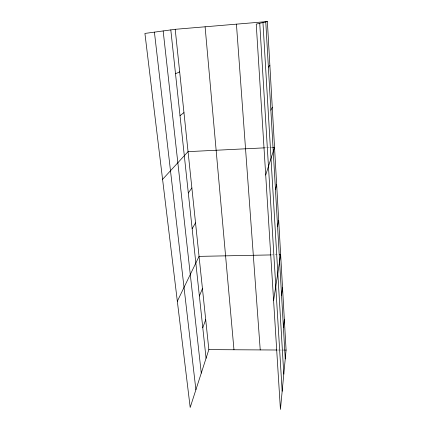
<?xml version="1.0" encoding="UTF-8"?>
<svg xmlns="http://www.w3.org/2000/svg" width="431" height="431" viewBox="0 0 431 431"><rect width="100%" height="100%" fill="white"/><g stroke="black" fill="none" stroke-linecap="round" stroke-linejoin="round"><path stroke-width="0.32" stroke-dasharray="2.15 1.62" d="M265.313 147.811L266.633 147.747M267.29 147.714L269.267 147.617M269.925 147.58L271.902 147.483M271.32 254.92L278.652 254.769M277.467 350.015L278.792 350.02M279.455 350.026L281.443 350.037M282.106 350.042L284.094 350.053"/><path stroke-width="0.65" d="M286.082 350.064L280.43 409.45L256.229 24.104L267.376 21.55L286.082 350.064L284.756 350.053M283.436 327.716L284.341 319.495M281.562 295.262L282.537 287.741M273.588 300.488L280.656 254.732L279.32 254.759M277.575 226.318L278.701 220.381M275.457 189.656L276.664 184.619M265.706 174.997L274.542 147.354L272.564 147.45M175.207 29.313L208.852 349.616L190.19 407.462L144.918 33.429L175.207 29.313L267.376 21.55M202.78 327.738L205.711 319.694M199.375 296.016L202.446 288.641M270.867 110.212L272.257 107.276M177.33 301.237L199.057 256.38L270.652 254.931M192.151 228.716L195.534 222.849M188.315 192.969L191.87 187.964M268.373 67.096L269.871 65.388M162.579 179.35L188.056 151.647L264.656 147.844M180.013 115.648L183.956 112.631M175.514 73.755L179.679 71.896M208.852 349.616L276.804 350.01M154.411 32.142L195.9 389.759M163.16 30.951L201.272 373.101M170.805 29.911L206.061 358.269M205.102 26.797L233.974 349.762M236.436 24.158L260.232 349.913M259.737 23.301L282.165 391.229M262.958 22.563L283.792 374.119M265.765 21.922L285.241 358.921"/></g></svg>
